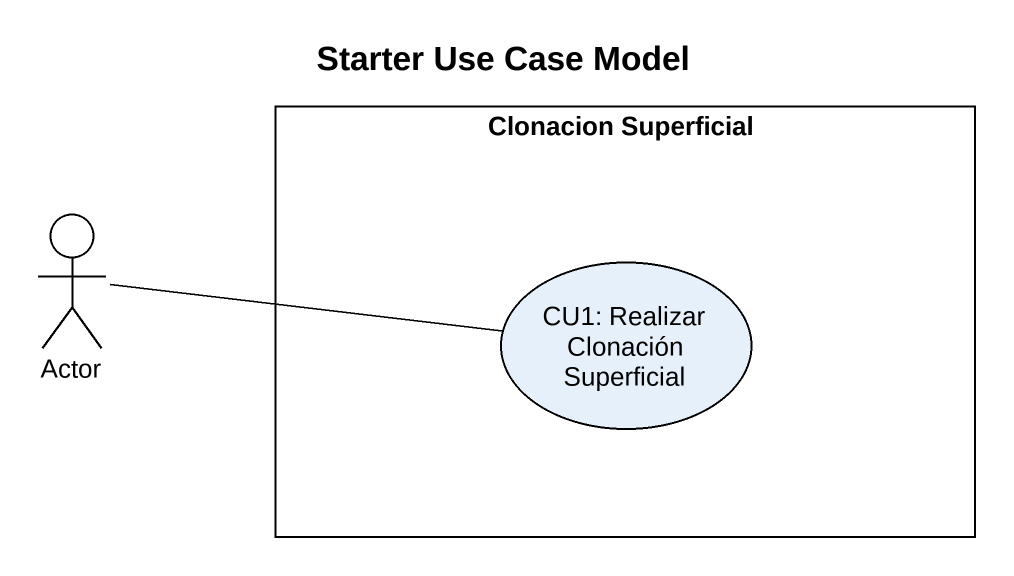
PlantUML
@startuml
title Starter Use Case Model
rectangle "Clonacion Superficial" as Clonacion_Superficial {
  usecase "CU1: Realizar Clonación Superficial" as CU1_Realizar_Clonación
}
actor "Actor" as Actor_
Actor_ -right- CU1_Realizar_Clonación
@enduml
